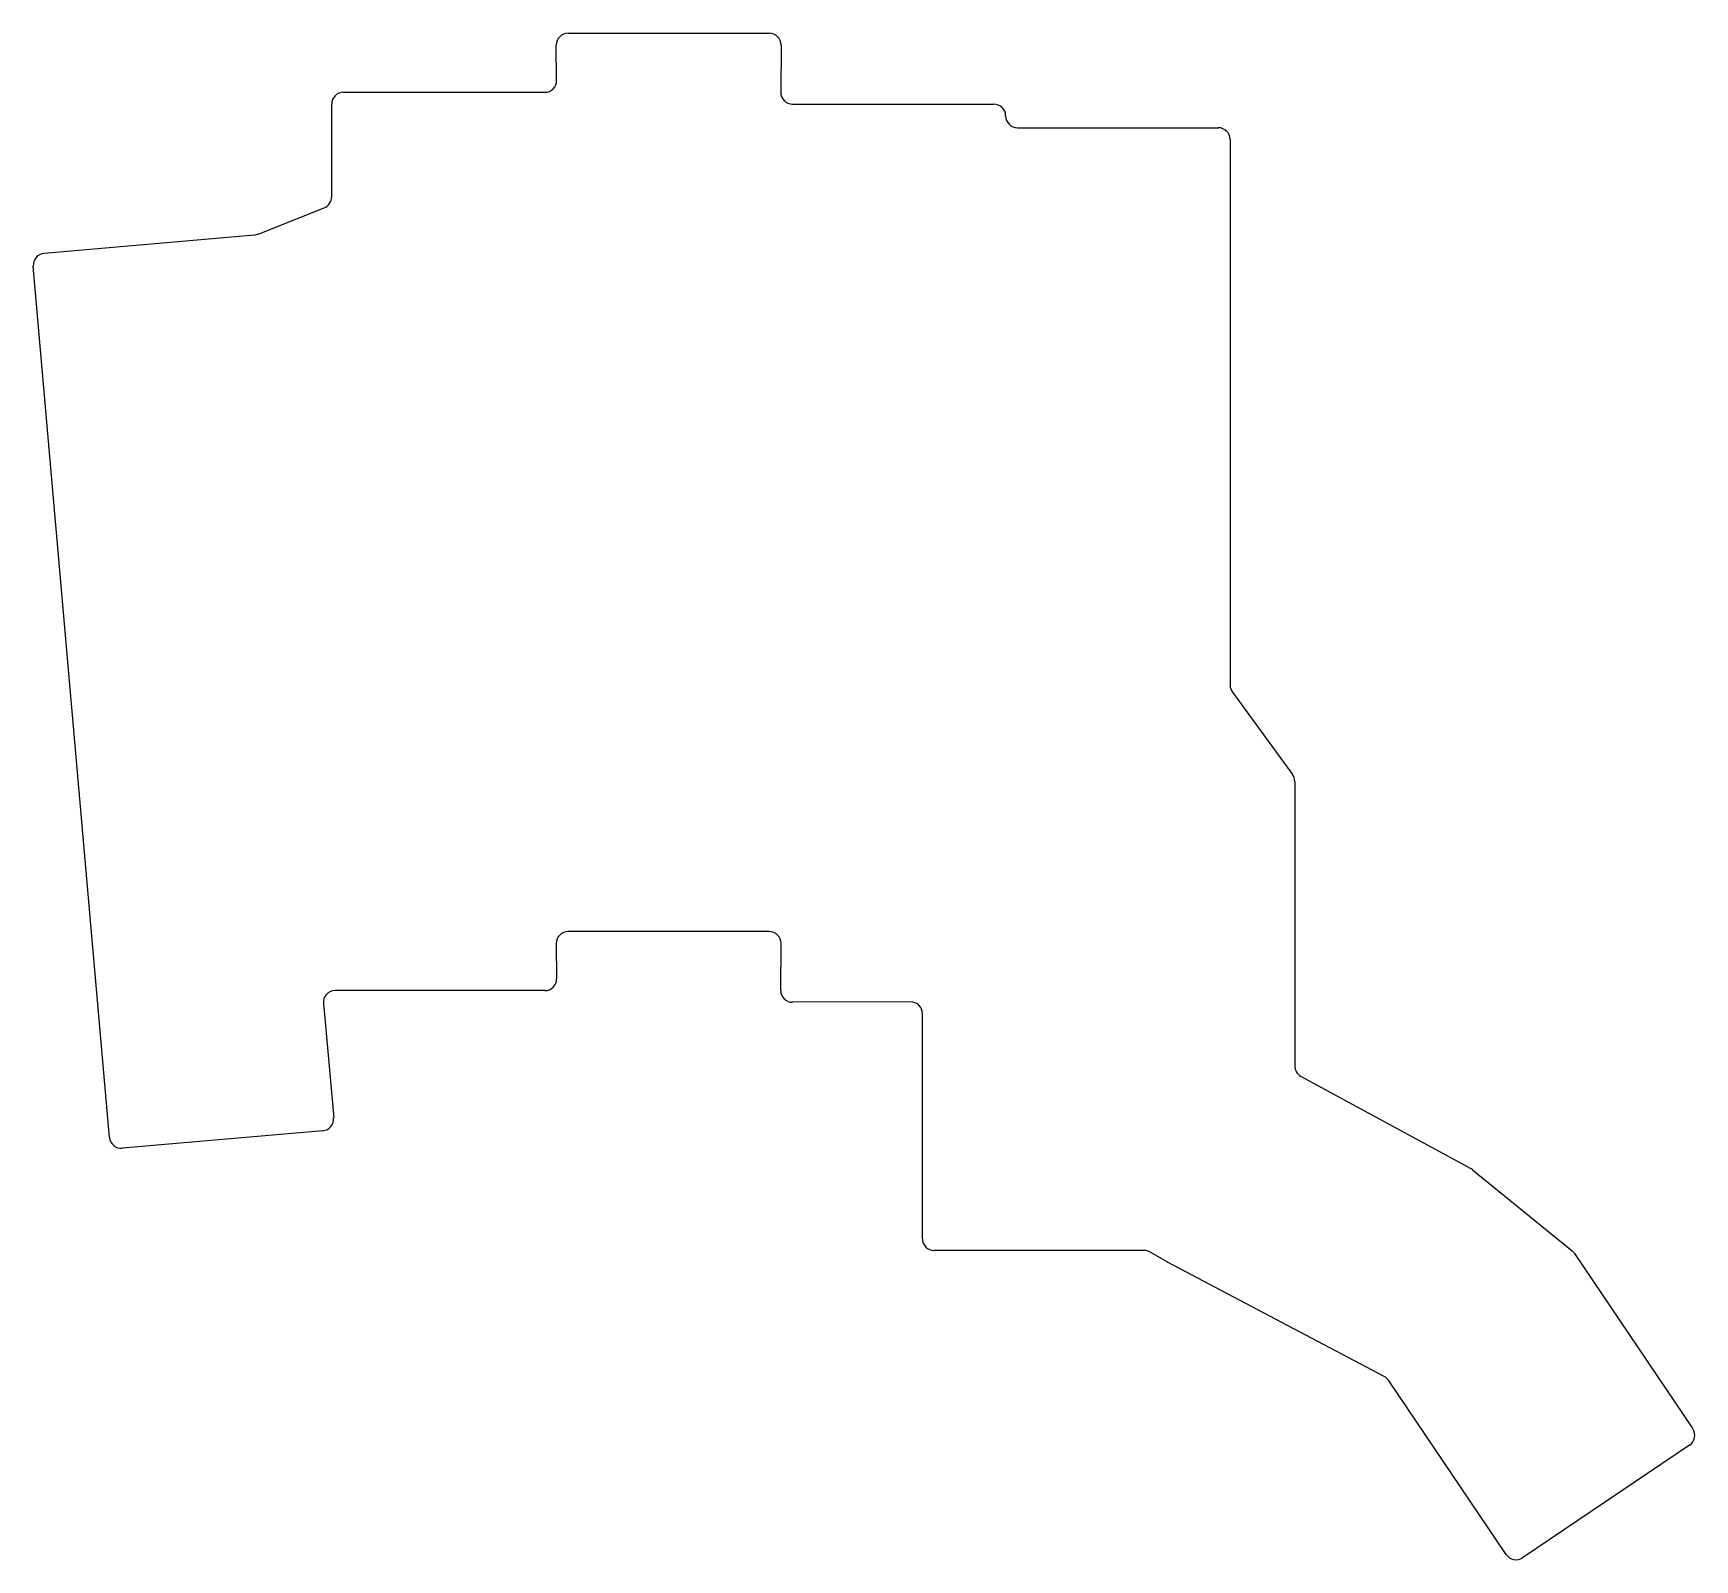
# Model space of a CAD drawing. Header units: millimetres. Extents: x 85 to 225, y -145 to -16.
import ezdxf

# ---------------------------------------------------------------- set-up
doc = ezdxf.new("R2010")
doc.units = ezdxf.units.MM

msp = doc.modelspace()

# ---------------------------------------------------------------- linework, layer by layer
for p, q in [((129.1, -19.83), (129.07, -16.85)), ((130.07, -15.84), (147.1, -15.84)), ((148.1, -16.85), (148.07, -20.83)), ((111.06, -20.84), (128.1, -20.84)), ((110.06, -29.69), (110.06, -21.84)), ((149.07, -21.84), (166.11, -21.84)), ((167.11, -22.83), (167.11, -22.84)), ((168.11, -23.84), (185.11, -23.84)), ((186.11, -24.84), (186.11, -71.04)), ((103.83, -32.84), (109.43, -30.61)), ((85.71, -34.47), (103.54, -32.91)), ((91.25, -109.32), (84.8, -35.55)), ((186.3, -71.63), (191.39, -78.6)), ((191.58, -79.19), (191.58, -103.27)), ((147.1, -91.89), (130.07, -91.89)), ((129.07, -92.9), (129.1, -95.88)), ((148.07, -96.88), (148.1, -92.9)), ((128.1, -96.89), (110.35, -96.89)), ((109.36, -97.98), (110.23, -107.66)), ((159.05, -97.84), (149.07, -97.88)), ((160.06, -117.89), (160.06, -98.84)), ((192.11, -104.15), (206.48, -111.95)), ((109.32, -108.75), (92.34, -110.23)), ((206.64, -112.05), (215.06, -118.92)), ((178.84, -118.89), (161.06, -118.89)), ((180.78, -119.86), (179.34, -119.02)), ((215.26, -119.14), (225.27, -133.98)), ((199.16, -129.55), (180.82, -119.88)), ((209.48, -144.63), (199.52, -129.88)), ((225, -135.37), (210.87, -144.9))]:
    msp.add_line(p, q)
for centre, start, end in [((130.07, -16.84), 90, 180.5729), ((147.1, -16.84), 359.5225, 90), ((111.06, -21.84), 90, 180), ((128.1, -19.84), 270, 0.5729), ((149.07, -20.84), 179.5225, 270), ((166.11, -22.84), 0.2865, 90), ((168.11, -22.84), 180.2865, 270), ((185.11, -24.84), 0, 90), ((109.06, -29.69), 291.7053, 0), ((103.46, -31.91), 275, 291.7053), ((85.8, -35.47), 95, 185), ((187.11, -71.04), 180, 216.1294), ((190.58, -79.19), 0, 36.1294), ((130.07, -92.89), 90, 180.5729), ((147.1, -92.89), 359.5225, 90), ((110.35, -97.89), 90, 185.1482), ((128.1, -95.89), 270, 0.5729), ((149.07, -96.88), 179.5225, 270.2387), ((159.06, -98.84), 0, 90.2387), ((192.58, -103.27), 180, 241.5088), ((109.23, -107.75), 275, 5.1482), ((92.25, -109.24), 185, 275), ((206.01, -112.83), 50.808, 61.5088), ((161.06, -117.89), 180, 270), ((178.84, -119.89), 59.8576, 90), ((214.43, -119.7), 34, 50.808), ((181.29, -119), 239.8576, 242.1996), ((198.69, -130.44), 34, 62.1996), ((224.44, -134.54), 304, 34), ((210.31, -144.07), 214, 304)]:
    msp.add_arc(centre, 1, start, end)

doc.saveas('drawing.dxf')
